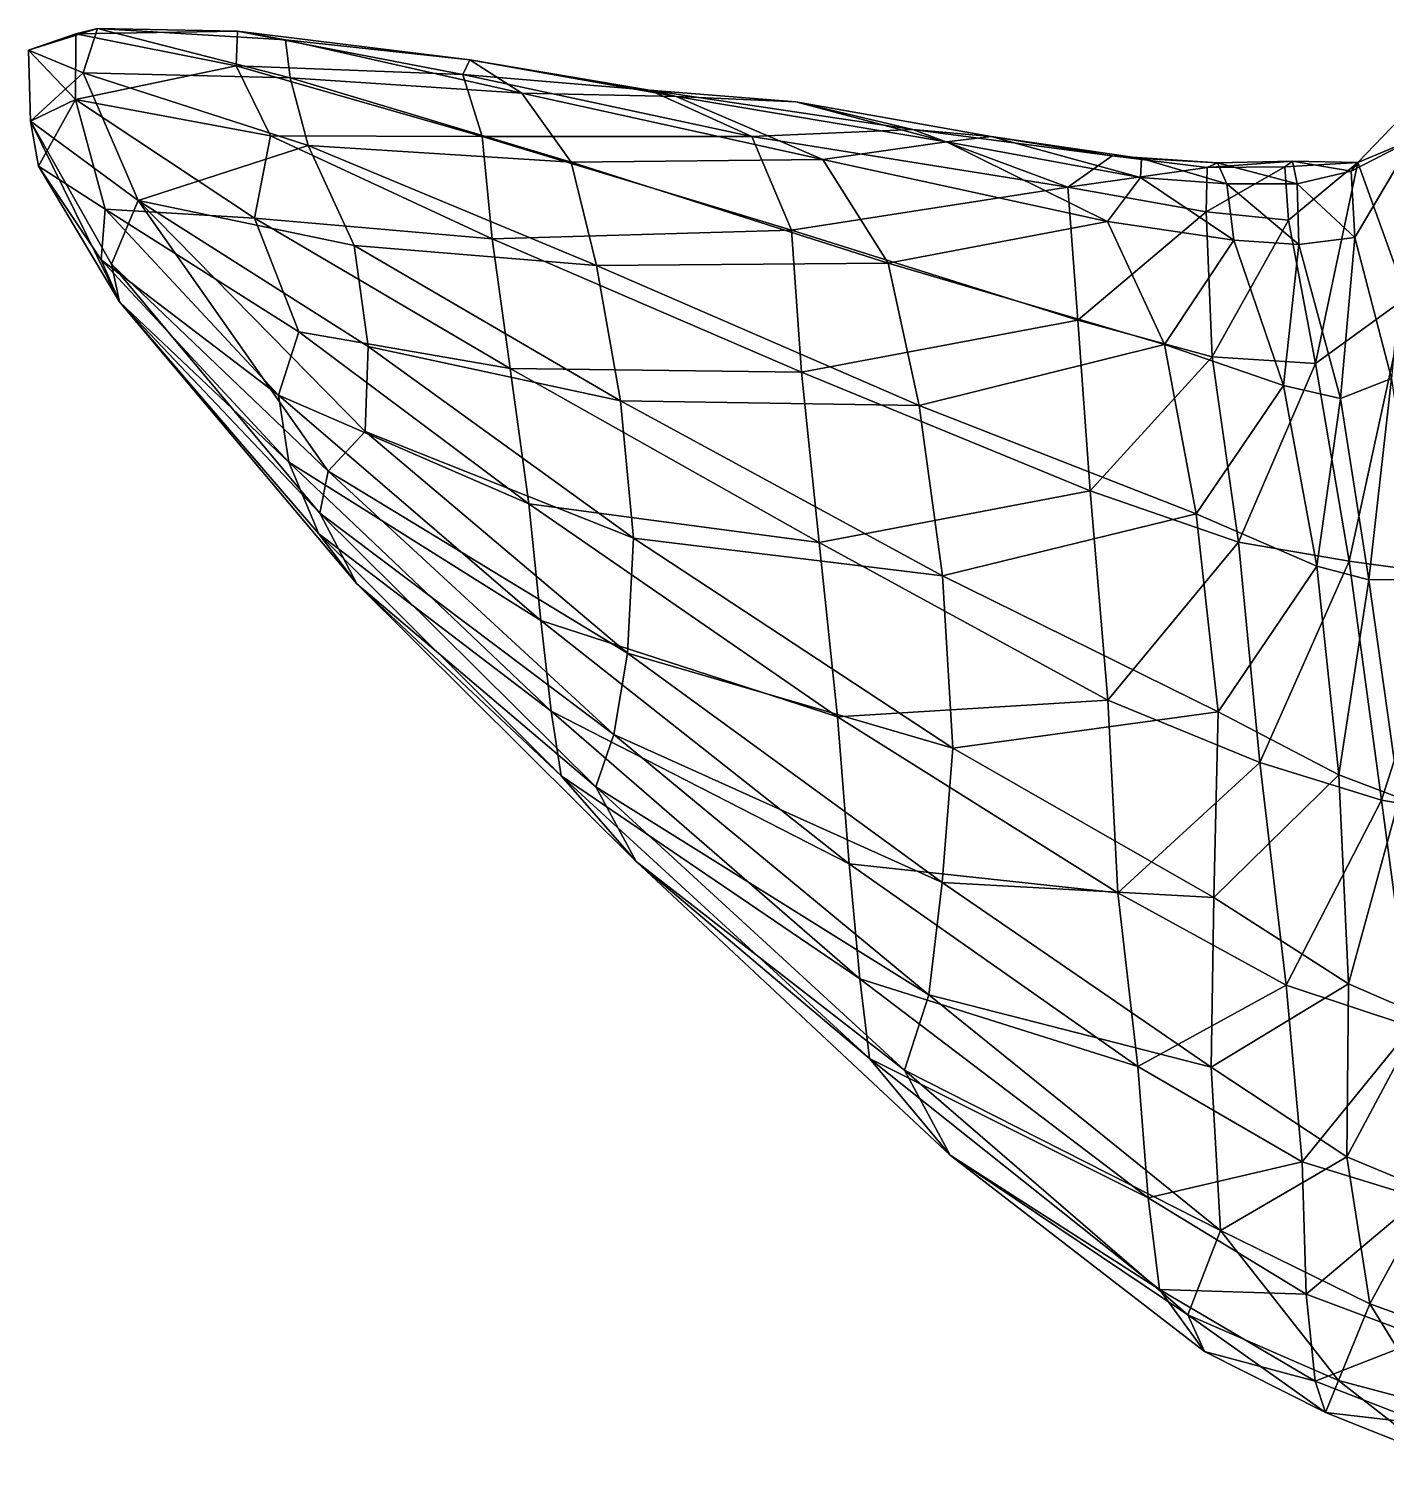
# Model space of a CAD drawing. Extents: x -4.7 to 4.7, y -9.2 to 22.6.
# Drawn here: x -4.704 to -2.808, y -0.583 to 1.41 of the extents above; entities that cross this region are included whole.
import ezdxf

# ---------------------------------------------------------------- set-up
doc = ezdxf.new("R2010")
doc.units = 0
doc.layers.add('BL_WHALE$LWO', color=1, linetype='CONTINUOUS')

msp = doc.modelspace()

# ---------------------------------------------------------------- linework, layer by layer
at = {"layer": 'BL_WHALE$LWO'}
for points in [[(-4.60769, 1.41011, -1.75828), (-4.70376, 1.37971, -1.80565), (-4.63754, 1.40294, -1.73546)], [(-4.70376, 1.37971, -1.80565), (-4.60769, 1.41011, -1.75828), (-4.62773, 1.34831, -1.78872)], [(-4.63838, 1.311, -1.70316), (-4.63754, 1.40294, -1.73546), (-4.70376, 1.37971, -1.80565)], [(-4.63838, 1.311, -1.70316), (-4.41403, 1.35812, -1.51865), (-4.63754, 1.40294, -1.73546)], [(-4.60769, 1.41011, -1.75828), (-4.63754, 1.40294, -1.73546), (-4.41213, 1.40663, -1.5705)], [(-4.41213, 1.40663, -1.5705), (-4.63754, 1.40294, -1.73546), (-4.41403, 1.35812, -1.51865)], [(-4.62773, 1.34831, -1.78872), (-4.60769, 1.41011, -1.75828), (-4.33842, 1.34137, -1.61231)], [(-4.60769, 1.41011, -1.75828), (-4.41213, 1.40663, -1.5705), (-4.34489, 1.39443, -1.58085)], [(-4.60769, 1.41011, -1.75828), (-4.34489, 1.39443, -1.58085), (-4.33842, 1.34137, -1.61231)], [(-4.09731, 1.34604, -1.28588), (-4.41213, 1.40663, -1.5705), (-4.41403, 1.35812, -1.51865)], [(-4.09731, 1.34604, -1.28588), (-4.08743, 1.36659, -1.3493), (-4.41213, 1.40663, -1.5705)], [(-4.34489, 1.39443, -1.58085), (-4.41213, 1.40663, -1.5705), (-4.08743, 1.36659, -1.3493)], [(-4.70113, 1.28065, -1.79869), (-4.63838, 1.311, -1.70316), (-4.70376, 1.37971, -1.80565)], [(-4.70113, 1.28065, -1.79869), (-4.70376, 1.37971, -1.80565), (-4.62773, 1.34831, -1.78872)], [(-4.01483, 1.31988, -1.36359), (-4.34489, 1.39443, -1.58085), (-4.08743, 1.36659, -1.3493)], [(-4.01483, 1.31988, -1.36359), (-4.33842, 1.34137, -1.61231), (-4.34489, 1.39443, -1.58085)], [(-2.84771, 1.2232, -0.352939), (-2.69627, 1.38056, -0.330792), (-2.77072, 1.2554, -0.460133)], [(-2.69627, 1.38056, -0.330792), (-2.84771, 1.2232, -0.352939), (-2.77986, 1.0345, -0.157109)], [(-4.63838, 1.311, -1.70316), (-4.36572, 1.26039, -1.44676), (-4.41403, 1.35812, -1.51865)], [(-4.09731, 1.34604, -1.28588), (-4.41403, 1.35812, -1.51865), (-4.07032, 1.25954, -1.21372)], [(-4.36572, 1.26039, -1.44676), (-4.07032, 1.25954, -1.21372), (-4.41403, 1.35812, -1.51865)], [(-4.09731, 1.34604, -1.28588), (-3.83689, 1.32411, -1.11313), (-4.08743, 1.36659, -1.3493)], [(-4.01483, 1.31988, -1.36359), (-4.08743, 1.36659, -1.3493), (-3.79959, 1.31543, -1.15677)], [(-3.83689, 1.32411, -1.11313), (-3.79959, 1.31543, -1.15677), (-4.08743, 1.36659, -1.3493)], [(-4.70113, 1.28065, -1.79869), (-4.62773, 1.34831, -1.78872), (-4.55056, 1.17016, -1.74882)], [(-4.62773, 1.34831, -1.78872), (-4.31325, 1.24686, -1.61158), (-4.55056, 1.17016, -1.74882)], [(-4.62773, 1.34831, -1.78872), (-4.33842, 1.34137, -1.61231), (-4.31325, 1.24686, -1.61158)], [(-4.01483, 1.31988, -1.36359), (-3.94602, 1.22337, -1.3586), (-4.33842, 1.34137, -1.61231)], [(-4.33842, 1.34137, -1.61231), (-3.94602, 1.22337, -1.3586), (-4.31325, 1.24686, -1.61158)], [(-4.09731, 1.34604, -1.28588), (-3.69391, 1.25936, -0.934258), (-3.83689, 1.32411, -1.11313)], [(-4.09731, 1.34604, -1.28588), (-4.07032, 1.25954, -1.21372), (-3.69391, 1.25936, -0.934258)], [(-4.01483, 1.31988, -1.36359), (-3.79959, 1.31543, -1.15677), (-3.59493, 1.2272, -1.07379)], [(-4.01483, 1.31988, -1.36359), (-3.59493, 1.2272, -1.07379), (-3.94602, 1.22337, -1.3586)], [(-3.63239, 1.30759, -0.980877), (-3.83689, 1.32411, -1.11313), (-3.46885, 1.26934, -0.800799)], [(-3.83689, 1.32411, -1.11313), (-3.69391, 1.25936, -0.934258), (-3.46885, 1.26934, -0.800799)], [(-3.63239, 1.30759, -0.980877), (-3.79959, 1.31543, -1.15677), (-3.83689, 1.32411, -1.11313)], [(-4.70113, 1.28065, -1.79869), (-4.68968, 1.21811, -1.74456), (-4.63838, 1.311, -1.70316)], [(-4.68968, 1.21811, -1.74456), (-4.59657, 1.15793, -1.63705), (-4.63838, 1.311, -1.70316)], [(-4.59657, 1.15793, -1.63705), (-4.38825, 1.14558, -1.44842), (-4.63838, 1.311, -1.70316)], [(-4.36572, 1.26039, -1.44676), (-4.63838, 1.311, -1.70316), (-4.38825, 1.14558, -1.44842)], [(-3.63239, 1.30759, -0.980877), (-3.42187, 1.25189, -0.88426), (-3.79959, 1.31543, -1.15677)], [(-3.59493, 1.2272, -1.07379), (-3.79959, 1.31543, -1.15677), (-3.42187, 1.25189, -0.88426)], [(-3.63239, 1.30759, -0.980877), (-3.46885, 1.26934, -0.800799), (-3.3595, 1.25932, -0.7728)], [(-3.63239, 1.30759, -0.980877), (-3.3595, 1.25932, -0.7728), (-3.42187, 1.25189, -0.88426)], [(-4.70113, 1.28065, -1.79869), (-4.57675, 1.02859, -1.67118), (-4.68968, 1.21811, -1.74456)], [(-4.70113, 1.28065, -1.79869), (-4.58775, 1.08113, -1.73439), (-4.57675, 1.02859, -1.67118)], [(-4.70113, 1.28065, -1.79869), (-4.55056, 1.17016, -1.74882), (-4.58775, 1.08113, -1.73439)], [(-4.05651, 1.11662, -1.17417), (-4.36572, 1.26039, -1.44676), (-4.38825, 1.14558, -1.44842)], [(-4.05651, 1.11662, -1.17417), (-4.07032, 1.25954, -1.21372), (-4.36572, 1.26039, -1.44676)], [(-4.05651, 1.11662, -1.17417), (-3.63833, 1.12842, -0.849999), (-4.07032, 1.25954, -1.21372)], [(-3.69391, 1.25936, -0.934258), (-4.07032, 1.25954, -1.21372), (-3.63833, 1.12842, -0.849999)], [(-3.25287, 1.18866, -0.584365), (-3.46885, 1.26934, -0.800799), (-3.69391, 1.25936, -0.934258)], [(-3.25287, 1.18866, -0.584365), (-3.69391, 1.25936, -0.934258), (-3.63833, 1.12842, -0.849999)], [(-3.25287, 1.18866, -0.584365), (-3.19079, 1.23231, -0.596217), (-3.46885, 1.26934, -0.800799)], [(-3.3595, 1.25932, -0.7728), (-3.46885, 1.26934, -0.800799), (-3.19079, 1.23231, -0.596217)], [(-3.3595, 1.25932, -0.7728), (-3.1511, 1.20234, -0.683969), (-3.42187, 1.25189, -0.88426)], [(-3.14993, 1.2286, -0.623769), (-3.3595, 1.25932, -0.7728), (-3.19079, 1.23231, -0.596217)], [(-3.14993, 1.2286, -0.623769), (-3.1511, 1.20234, -0.683969), (-3.3595, 1.25932, -0.7728)], [(-4.55056, 1.17016, -1.74882), (-4.31325, 1.24686, -1.61158), (-4.24898, 1.10738, -1.58672)], [(-3.91064, 1.07921, -1.36418), (-4.24898, 1.10738, -1.58672), (-4.31325, 1.24686, -1.61158)], [(-3.91064, 1.07921, -1.36418), (-4.31325, 1.24686, -1.61158), (-3.94602, 1.22337, -1.3586)], [(-3.19708, 1.14075, -0.783239), (-3.59493, 1.2272, -1.07379), (-3.42187, 1.25189, -0.88426)], [(-3.19708, 1.14075, -0.783239), (-3.42187, 1.25189, -0.88426), (-3.1511, 1.20234, -0.683969)], [(-2.84771, 1.2232, -0.352939), (-2.77072, 1.2554, -0.460133), (-2.85724, 1.21121, -0.443417)], [(-2.77072, 1.2554, -0.460133), (-2.85198, 1.11848, -0.504201), (-2.85724, 1.21121, -0.443417)], [(-2.77072, 1.2554, -0.460133), (-2.80069, 0.9214, -0.561252), (-2.85198, 1.11848, -0.504201)], [(-4.60234, 1.08732, -1.6509), (-4.68968, 1.21811, -1.74456), (-4.57675, 1.02859, -1.67118)], [(-4.60234, 1.08732, -1.6509), (-4.59657, 1.15793, -1.63705), (-4.68968, 1.21811, -1.74456)], [(-3.94602, 1.22337, -1.3586), (-3.59493, 1.2272, -1.07379), (-3.50328, 1.08262, -1.06043)], [(-3.91064, 1.07921, -1.36418), (-3.94602, 1.22337, -1.3586), (-3.50328, 1.08262, -1.06043)], [(-3.19708, 1.14075, -0.783239), (-3.50328, 1.08262, -1.06043), (-3.59493, 1.2272, -1.07379)], [(-3.25287, 1.18866, -0.584365), (-3.05822, 1.21614, -0.479246), (-3.19079, 1.23231, -0.596217)], [(-3.25287, 1.18866, -0.584365), (-3.05932, 1.15416, -0.426348), (-3.05822, 1.21614, -0.479246)], [(-3.14993, 1.2286, -0.623769), (-3.19079, 1.23231, -0.596217), (-3.04372, 1.22259, -0.529042)], [(-3.04372, 1.22259, -0.529042), (-3.19079, 1.23231, -0.596217), (-3.05822, 1.21614, -0.479246)], [(-3.14993, 1.2286, -0.623769), (-3.03049, 1.19314, -0.581336), (-3.1511, 1.20234, -0.683969)], [(-3.14993, 1.2286, -0.623769), (-3.04372, 1.22259, -0.529042), (-3.03049, 1.19314, -0.581336)], [(-2.94451, 1.14256, -0.339095), (-2.94979, 1.21705, -0.392179), (-3.05932, 1.15416, -0.426348)], [(-3.05932, 1.15416, -0.426348), (-2.94979, 1.21705, -0.392179), (-3.05822, 1.21614, -0.479246)], [(-2.93897, 1.22497, -0.441661), (-3.04372, 1.22259, -0.529042), (-3.05822, 1.21614, -0.479246)], [(-2.93897, 1.22497, -0.441661), (-3.05822, 1.21614, -0.479246), (-2.94979, 1.21705, -0.392179)], [(-2.93897, 1.22497, -0.441661), (-2.93226, 1.19314, -0.498981), (-3.04372, 1.22259, -0.529042)], [(-3.04372, 1.22259, -0.529042), (-2.93226, 1.19314, -0.498981), (-3.03049, 1.19314, -0.581336)], [(-2.93897, 1.22497, -0.441661), (-2.94979, 1.21705, -0.392179), (-2.84771, 1.2232, -0.352939)], [(-2.94451, 1.14256, -0.339095), (-2.84771, 1.2232, -0.352939), (-2.94979, 1.21705, -0.392179)], [(-2.94451, 1.14256, -0.339095), (-2.90669, 0.942494, -0.25259), (-2.84771, 1.2232, -0.352939)], [(-2.93897, 1.22497, -0.441661), (-2.85724, 1.21121, -0.443417), (-2.93226, 1.19314, -0.498981)], [(-2.93897, 1.22497, -0.441661), (-2.84771, 1.2232, -0.352939), (-2.85724, 1.21121, -0.443417)], [(-2.84771, 1.2232, -0.352939), (-2.90669, 0.942494, -0.25259), (-2.77986, 1.0345, -0.157109)], [(-3.19708, 1.14075, -0.783239), (-3.1511, 1.20234, -0.683969), (-3.02108, 1.11487, -0.640416)], [(-3.02108, 1.11487, -0.640416), (-3.1511, 1.20234, -0.683969), (-3.03049, 1.19314, -0.581336)], [(-2.85198, 1.11848, -0.504201), (-2.93226, 1.19314, -0.498981), (-2.85724, 1.21121, -0.443417)], [(-3.25287, 1.18866, -0.584365), (-3.63833, 1.12842, -0.849999), (-3.23852, 1.00297, -0.512886)], [(-3.25287, 1.18866, -0.584365), (-3.23852, 1.00297, -0.512886), (-3.05932, 1.15416, -0.426348)], [(-2.93009, 1.10845, -0.561405), (-3.02108, 1.11487, -0.640416), (-3.03049, 1.19314, -0.581336)], [(-2.93009, 1.10845, -0.561405), (-3.03049, 1.19314, -0.581336), (-2.93226, 1.19314, -0.498981)], [(-2.93009, 1.10845, -0.561405), (-2.93226, 1.19314, -0.498981), (-2.85198, 1.11848, -0.504201)], [(-4.60234, 1.08732, -1.6509), (-4.35455, 0.898293, -1.41523), (-4.59657, 1.15793, -1.63705)], [(-4.32634, 0.986607, -1.38421), (-4.59657, 1.15793, -1.63705), (-4.35455, 0.898293, -1.41523)], [(-4.59657, 1.15793, -1.63705), (-4.32634, 0.986607, -1.38421), (-4.38825, 1.14558, -1.44842)], [(-4.55056, 1.17016, -1.74882), (-4.28559, 0.791939, -1.56174), (-4.58775, 1.08113, -1.73439)], [(-4.55056, 1.17016, -1.74882), (-4.22965, 0.966302, -1.57586), (-4.23392, 0.847754, -1.56096)], [(-4.55056, 1.17016, -1.74882), (-4.23392, 0.847754, -1.56096), (-4.28559, 0.791939, -1.56174)], [(-4.55056, 1.17016, -1.74882), (-4.24898, 1.10738, -1.58672), (-4.22965, 0.966302, -1.57586)], [(-4.05651, 1.11662, -1.17417), (-4.38825, 1.14558, -1.44842), (-4.03143, 0.935402, -1.13835)], [(-4.32634, 0.986607, -1.38421), (-4.03143, 0.935402, -1.13835), (-4.38825, 1.14558, -1.44842)], [(-3.19708, 1.14075, -0.783239), (-3.11765, 0.968871, -0.789277), (-3.50328, 1.08262, -1.06043)], [(-3.05932, 1.15416, -0.426348), (-3.23852, 1.00297, -0.512886), (-3.05103, 0.951685, -0.363101)], [(-3.19708, 1.14075, -0.783239), (-3.02108, 1.11487, -0.640416), (-3.11765, 0.968871, -0.789277)], [(-2.94451, 1.14256, -0.339095), (-3.05932, 1.15416, -0.426348), (-3.05103, 0.951685, -0.363101)], [(-2.94451, 1.14256, -0.339095), (-3.05103, 0.951685, -0.363101), (-2.90669, 0.942494, -0.25259)], [(-4.05651, 1.11662, -1.17417), (-3.62431, 0.930199, -0.812698), (-3.63833, 1.12842, -0.849999)], [(-4.05651, 1.11662, -1.17417), (-4.03143, 0.935402, -1.13835), (-3.62431, 0.930199, -0.812698)], [(-3.62431, 0.930199, -0.812698), (-3.23852, 1.00297, -0.512886), (-3.63833, 1.12842, -0.849999)], [(-2.93009, 1.10845, -0.561405), (-2.85198, 1.11848, -0.504201), (-2.87183, 0.893633, -0.608707)], [(-2.87183, 0.893633, -0.608707), (-2.85198, 1.11848, -0.504201), (-2.80069, 0.9214, -0.561252)], [(-3.91064, 1.07921, -1.36418), (-3.87738, 0.89055, -1.36241), (-4.24898, 1.10738, -1.58672)], [(-4.24898, 1.10738, -1.58672), (-3.87738, 0.89055, -1.36241), (-4.22965, 0.966302, -1.57586)], [(-3.11765, 0.968871, -0.789277), (-3.02108, 1.11487, -0.640416), (-2.95174, 0.911971, -0.668609)], [(-2.93009, 1.10845, -0.561405), (-2.95174, 0.911971, -0.668609), (-3.02108, 1.11487, -0.640416)], [(-2.93009, 1.10845, -0.561405), (-2.87183, 0.893633, -0.608707), (-2.95174, 0.911971, -0.668609)], [(-4.60234, 1.08732, -1.6509), (-4.34033, 0.804553, -1.42166), (-4.35455, 0.898293, -1.41523)], [(-4.60234, 1.08732, -1.6509), (-4.57675, 1.02859, -1.67118), (-4.34033, 0.804553, -1.42166)], [(-4.57675, 1.02859, -1.67118), (-4.58775, 1.08113, -1.73439), (-4.29685, 0.73344, -1.52698)], [(-4.58775, 1.08113, -1.73439), (-4.28559, 0.791939, -1.56174), (-4.29685, 0.73344, -1.52698)], [(-3.91064, 1.07921, -1.36418), (-3.50328, 1.08262, -1.06043), (-3.46004, 0.883802, -1.08048)], [(-3.91064, 1.07921, -1.36418), (-3.46004, 0.883802, -1.08048), (-3.87738, 0.89055, -1.36241)], [(-3.50328, 1.08262, -1.06043), (-3.11765, 0.968871, -0.789277), (-3.46004, 0.883802, -1.08048)], [(-4.57675, 1.02859, -1.67118), (-4.24557, 0.634848, -1.43333), (-4.29847, 0.704879, -1.41779)], [(-4.34033, 0.804553, -1.42166), (-4.57675, 1.02859, -1.67118), (-4.29847, 0.704879, -1.41779)], [(-4.57675, 1.02859, -1.67118), (-4.29685, 0.73344, -1.52698), (-4.24557, 0.634848, -1.43333)], [(-2.85982, 0.666498, -0.1858), (-2.77986, 1.0345, -0.157109), (-2.90669, 0.942494, -0.25259)], [(-2.85982, 0.666498, -0.1858), (-2.7135, 0.64663, -0.048587), (-2.77986, 1.0345, -0.157109)], [(-3.22142, 0.764688, -0.481045), (-3.23852, 1.00297, -0.512886), (-3.62431, 0.930199, -0.812698)], [(-3.22142, 0.764688, -0.481045), (-3.05103, 0.951685, -0.363101), (-3.23852, 1.00297, -0.512886)], [(-4.00514, 0.746469, -1.1163), (-4.32634, 0.986607, -1.38421), (-4.35455, 0.898293, -1.41523)], [(-4.00514, 0.746469, -1.1163), (-4.03143, 0.935402, -1.13835), (-4.32634, 0.986607, -1.38421)], [(-3.8591, 0.698592, -1.34738), (-4.23392, 0.847754, -1.56096), (-4.22965, 0.966302, -1.57586)], [(-3.8591, 0.698592, -1.34738), (-4.22965, 0.966302, -1.57586), (-3.87738, 0.89055, -1.36241)], [(-3.07355, 0.732618, -0.816242), (-3.46004, 0.883802, -1.08048), (-3.11765, 0.968871, -0.789277)], [(-3.07355, 0.732618, -0.816242), (-3.11765, 0.968871, -0.789277), (-2.95174, 0.911971, -0.668609)], [(-3.22142, 0.764688, -0.481045), (-3.01427, 0.693124, -0.314222), (-3.05103, 0.951685, -0.363101)], [(-3.01427, 0.693124, -0.314222), (-2.90669, 0.942494, -0.25259), (-3.05103, 0.951685, -0.363101)], [(-2.85982, 0.666498, -0.1858), (-2.90669, 0.942494, -0.25259), (-3.01427, 0.693124, -0.314222)], [(-4.00514, 0.746469, -1.1163), (-3.59978, 0.692732, -0.785788), (-4.03143, 0.935402, -1.13835)], [(-3.62431, 0.930199, -0.812698), (-4.03143, 0.935402, -1.13835), (-3.59978, 0.692732, -0.785788)], [(-3.22142, 0.764688, -0.481045), (-3.62431, 0.930199, -0.812698), (-3.59978, 0.692732, -0.785788)], [(-2.83215, 0.64031, -0.643619), (-2.87183, 0.893633, -0.608707), (-2.80069, 0.9214, -0.561252)], [(-2.83215, 0.64031, -0.643619), (-2.80069, 0.9214, -0.561252), (-2.76016, 0.640837, -0.596452)], [(-4.00514, 0.746469, -1.1163), (-4.35455, 0.898293, -1.41523), (-3.98848, 0.583525, -1.11684)], [(-4.35455, 0.898293, -1.41523), (-4.34033, 0.804553, -1.42166), (-3.98848, 0.583525, -1.11684)], [(-3.07355, 0.732618, -0.816242), (-2.95174, 0.911971, -0.668609), (-2.90482, 0.659675, -0.698354)], [(-2.95174, 0.911971, -0.668609), (-2.87183, 0.893633, -0.608707), (-2.90482, 0.659675, -0.698354)], [(-3.8591, 0.698592, -1.34738), (-3.87738, 0.89055, -1.36241), (-3.42769, 0.646174, -1.08493)], [(-3.87738, 0.89055, -1.36241), (-3.46004, 0.883802, -1.08048), (-3.42769, 0.646174, -1.08493)], [(-3.07355, 0.732618, -0.816242), (-3.42769, 0.646174, -1.08493), (-3.46004, 0.883802, -1.08048)], [(-2.83215, 0.64031, -0.643619), (-2.90482, 0.659675, -0.698354), (-2.87183, 0.893633, -0.608707)], [(-4.23392, 0.847754, -1.56096), (-3.86731, 0.53813, -1.32296), (-4.28559, 0.791939, -1.56174)], [(-3.8591, 0.698592, -1.34738), (-3.86731, 0.53813, -1.32296), (-4.23392, 0.847754, -1.56096)], [(-3.97416, 0.456876, -1.13164), (-3.98848, 0.583525, -1.11684), (-4.34033, 0.804553, -1.42166)], [(-3.97416, 0.456876, -1.13164), (-4.34033, 0.804553, -1.42166), (-4.29847, 0.704879, -1.41779)], [(-3.88648, 0.424637, -1.29223), (-4.29685, 0.73344, -1.52698), (-4.28559, 0.791939, -1.56174)], [(-3.88648, 0.424637, -1.29223), (-4.28559, 0.791939, -1.56174), (-3.86731, 0.53813, -1.32296)], [(-3.22142, 0.764688, -0.481045), (-3.59978, 0.692732, -0.785788), (-3.19689, 0.472449, -0.460205)], [(-3.22142, 0.764688, -0.481045), (-3.19689, 0.472449, -0.460205), (-3.01427, 0.693124, -0.314222)], [(-4.00514, 0.746469, -1.1163), (-3.98848, 0.583525, -1.11684), (-3.57433, 0.448956, -0.773081)], [(-4.00514, 0.746469, -1.1163), (-3.57433, 0.448956, -0.773081), (-3.59978, 0.692732, -0.785788)], [(-3.88648, 0.424637, -1.29223), (-3.91167, 0.351525, -1.2548), (-4.29685, 0.73344, -1.52698)], [(-4.29685, 0.73344, -1.52698), (-3.91167, 0.351525, -1.2548), (-4.24557, 0.634848, -1.43333)], [(-3.07355, 0.732618, -0.816242), (-3.04287, 0.456032, -0.827197), (-3.42769, 0.646174, -1.08493)], [(-3.07355, 0.732618, -0.816242), (-2.90482, 0.659675, -0.698354), (-3.04287, 0.456032, -0.827197)], [(-3.97416, 0.456876, -1.13164), (-4.29847, 0.704879, -1.41779), (-3.96029, 0.366622, -1.16548)], [(-4.24557, 0.634848, -1.43333), (-3.96029, 0.366622, -1.16548), (-4.29847, 0.704879, -1.41779)], [(-3.8591, 0.698592, -1.34738), (-3.41313, 0.405296, -1.0688), (-3.86731, 0.53813, -1.32296)], [(-3.8591, 0.698592, -1.34738), (-3.42769, 0.646174, -1.08493), (-3.41313, 0.405296, -1.0688)], [(-3.57433, 0.448956, -0.773081), (-3.19689, 0.472449, -0.460205), (-3.59978, 0.692732, -0.785788)], [(-3.01427, 0.693124, -0.314222), (-3.19689, 0.472449, -0.460205), (-2.98474, 0.385253, -0.291585)], [(-2.85982, 0.666498, -0.1858), (-3.01427, 0.693124, -0.314222), (-2.98474, 0.385253, -0.291585)], [(-3.04287, 0.456032, -0.827197), (-2.90482, 0.659675, -0.698354), (-2.87422, 0.368324, -0.71022)], [(-2.85982, 0.666498, -0.1858), (-2.98474, 0.385253, -0.291585), (-2.81487, 0.332643, -0.151387)], [(-2.83215, 0.64031, -0.643619), (-2.87422, 0.368324, -0.71022), (-2.90482, 0.659675, -0.698354)], [(-2.85982, 0.666498, -0.1858), (-2.81487, 0.332643, -0.151387), (-2.7135, 0.64663, -0.048587)], [(-3.42769, 0.646174, -1.08493), (-3.04287, 0.456032, -0.827197), (-3.41313, 0.405296, -1.0688)], [(-2.83215, 0.64031, -0.643619), (-2.78959, 0.336, -0.649964), (-2.87422, 0.368324, -0.71022)], [(-2.83215, 0.64031, -0.643619), (-2.76016, 0.640837, -0.596452), (-2.78959, 0.336, -0.649964)], [(-2.7135, 0.64663, -0.048587), (-2.81487, 0.332643, -0.151387), (-2.66222, 0.30709, -0.010093)], [(-3.85559, 0.247022, -1.1491), (-3.96029, 0.366622, -1.16548), (-4.24557, 0.634848, -1.43333)], [(-3.85559, 0.247022, -1.1491), (-4.24557, 0.634848, -1.43333), (-3.91167, 0.351525, -1.2548)], [(-3.97416, 0.456876, -1.13164), (-3.55798, 0.243787, -0.783709), (-3.98848, 0.583525, -1.11684)], [(-3.57433, 0.448956, -0.773081), (-3.98848, 0.583525, -1.11684), (-3.55798, 0.243787, -0.783709)], [(-3.88648, 0.424637, -1.29223), (-3.86731, 0.53813, -1.32296), (-3.42814, 0.217676, -1.03758)], [(-3.86731, 0.53813, -1.32296), (-3.41313, 0.405296, -1.0688), (-3.42814, 0.217676, -1.03758)], [(-3.18287, 0.203546, -0.46596), (-3.19689, 0.472449, -0.460205), (-3.57433, 0.448956, -0.773081)], [(-3.18287, 0.203546, -0.46596), (-2.98474, 0.385253, -0.291585), (-3.19689, 0.472449, -0.460205)], [(-3.97416, 0.456876, -1.13164), (-3.54306, 0.083452, -0.805929), (-3.55798, 0.243787, -0.783709)], [(-3.97416, 0.456876, -1.13164), (-3.96029, 0.366622, -1.16548), (-3.54306, 0.083452, -0.805929)], [(-3.18287, 0.203546, -0.46596), (-3.57433, 0.448956, -0.773081), (-3.55798, 0.243787, -0.783709)], [(-3.04892, 0.196732, -0.82308), (-3.41313, 0.405296, -1.0688), (-3.04287, 0.456032, -0.827197)], [(-3.04892, 0.196732, -0.82308), (-3.04287, 0.456032, -0.827197), (-2.87422, 0.368324, -0.71022)], [(-3.88648, 0.424637, -1.29223), (-3.44692, 0.061105, -0.994469), (-3.91167, 0.351525, -1.2548)], [(-3.88648, 0.424637, -1.29223), (-3.42814, 0.217676, -1.03758), (-3.44692, 0.061105, -0.994469)], [(-3.04892, 0.196732, -0.82308), (-3.42814, 0.217676, -1.03758), (-3.41313, 0.405296, -1.0688)], [(-3.18287, 0.203546, -0.46596), (-2.94793, 0.074371, -0.282114), (-2.98474, 0.385253, -0.291585)], [(-2.94793, 0.074371, -0.282114), (-2.81487, 0.332643, -0.151387), (-2.98474, 0.385253, -0.291585)], [(-3.85559, 0.247022, -1.1491), (-3.5297, -0.027846, -0.846004), (-3.96029, 0.366622, -1.16548)], [(-3.54306, 0.083452, -0.805929), (-3.96029, 0.366622, -1.16548), (-3.5297, -0.027846, -0.846004)], [(-3.04892, 0.196732, -0.82308), (-2.87422, 0.368324, -0.71022), (-2.86096, 0.076416, -0.698646)], [(-2.87422, 0.368324, -0.71022), (-2.78959, 0.336, -0.649964), (-2.86096, 0.076416, -0.698646)], [(-3.85559, 0.247022, -1.1491), (-3.91167, 0.351525, -1.2548), (-3.48057, -0.044297, -0.947049)], [(-3.91167, 0.351525, -1.2548), (-3.44692, 0.061105, -0.994469), (-3.48057, -0.044297, -0.947049)], [(-2.77223, 0.016258, -0.138387), (-2.81487, 0.332643, -0.151387), (-2.94793, 0.074371, -0.282114)], [(-2.75807, 0.03176, -0.623139), (-2.86096, 0.076416, -0.698646), (-2.78959, 0.336, -0.649964)], [(-2.77223, 0.016258, -0.138387), (-2.66222, 0.30709, -0.010093), (-2.81487, 0.332643, -0.151387)], [(-3.85559, 0.247022, -1.1491), (-3.41689, -0.162781, -0.827032), (-3.5297, -0.027846, -0.846004)], [(-3.85559, 0.247022, -1.1491), (-3.48057, -0.044297, -0.947049), (-3.41689, -0.162781, -0.827032)], [(-3.18287, 0.203546, -0.46596), (-3.55798, 0.243787, -0.783709), (-3.15509, -0.039019, -0.470966)], [(-3.55798, 0.243787, -0.783709), (-3.54306, 0.083452, -0.805929), (-3.15509, -0.039019, -0.470966)], [(-3.42814, 0.217676, -1.03758), (-3.05254, -0.039775, -0.787165), (-3.44692, 0.061105, -0.994469)], [(-3.04892, 0.196732, -0.82308), (-3.05254, -0.039775, -0.787165), (-3.42814, 0.217676, -1.03758)], [(-3.18287, 0.203546, -0.46596), (-3.15509, -0.039019, -0.470966), (-2.94793, 0.074371, -0.282114)], [(-3.04892, 0.196732, -0.82308), (-2.86096, 0.076416, -0.698646), (-3.05254, -0.039775, -0.787165)], [(-3.14047, -0.222545, -0.498712), (-3.15509, -0.039019, -0.470966), (-3.54306, 0.083452, -0.805929)], [(-3.14047, -0.222545, -0.498712), (-3.54306, 0.083452, -0.805929), (-3.5297, -0.027846, -0.846004)], [(-3.03932, -0.268007, -0.700936), (-3.48057, -0.044297, -0.947049), (-3.44692, 0.061105, -0.994469)], [(-3.03932, -0.268007, -0.700936), (-3.44692, 0.061105, -0.994469), (-3.05254, -0.039775, -0.787165)], [(-2.94793, 0.074371, -0.282114), (-3.15509, -0.039019, -0.470966), (-2.92537, -0.17204, -0.292801)], [(-3.05254, -0.039775, -0.787165), (-2.86096, 0.076416, -0.698646), (-2.86312, -0.165217, -0.657775)], [(-2.77223, 0.016258, -0.138387), (-2.94793, 0.074371, -0.282114), (-2.92537, -0.17204, -0.292801)], [(-2.75807, 0.03176, -0.623139), (-2.86312, -0.165217, -0.657775), (-2.86096, 0.076416, -0.698646)], [(-2.75807, 0.03176, -0.623139), (-2.74566, -0.214183, -0.566911), (-2.86312, -0.165217, -0.657775)], [(-2.77223, 0.016258, -0.138387), (-2.92537, -0.17204, -0.292801), (-2.76056, -0.222751, -0.154925)], [(-3.14047, -0.222545, -0.498712), (-3.5297, -0.027846, -0.846004), (-3.12444, -0.35017, -0.537944)], [(-3.5297, -0.027846, -0.846004), (-3.41689, -0.162781, -0.827032), (-3.12444, -0.35017, -0.537944)], [(-3.14047, -0.222545, -0.498712), (-2.92537, -0.17204, -0.292801), (-3.15509, -0.039019, -0.470966)], [(-3.03932, -0.268007, -0.700936), (-3.05254, -0.039775, -0.787165), (-2.86312, -0.165217, -0.657775)], [(-3.03932, -0.268007, -0.700936), (-3.08522, -0.38578, -0.641391), (-3.48057, -0.044297, -0.947049)], [(-3.48057, -0.044297, -0.947049), (-3.08522, -0.38578, -0.641391), (-3.41689, -0.162781, -0.827032)], [(-3.06173, -0.437043, -0.549292), (-3.12444, -0.35017, -0.537944), (-3.41689, -0.162781, -0.827032)], [(-3.06173, -0.437043, -0.549292), (-3.41689, -0.162781, -0.827032), (-3.08522, -0.38578, -0.641391)], [(-3.14047, -0.222545, -0.498712), (-2.92002, -0.35708, -0.328492), (-2.92537, -0.17204, -0.292801)], [(-3.03932, -0.268007, -0.700936), (-2.86312, -0.165217, -0.657775), (-2.83077, -0.370577, -0.554223)], [(-2.92002, -0.35708, -0.328492), (-2.76056, -0.222751, -0.154925), (-2.92537, -0.17204, -0.292801)], [(-2.74566, -0.214183, -0.566911), (-2.83077, -0.370577, -0.554223), (-2.86312, -0.165217, -0.657775)], [(-2.73152, -0.406414, -0.483209), (-2.83077, -0.370577, -0.554223), (-2.74566, -0.214183, -0.566911)], [(-3.14047, -0.222545, -0.498712), (-3.12444, -0.35017, -0.537944), (-2.92002, -0.35708, -0.328492)], [(-2.75485, -0.418576, -0.193579), (-2.76056, -0.222751, -0.154925), (-2.92002, -0.35708, -0.328492)], [(-3.03932, -0.268007, -0.700936), (-2.87453, -0.477265, -0.504844), (-3.08522, -0.38578, -0.641391)], [(-3.03932, -0.268007, -0.700936), (-2.83077, -0.370577, -0.554223), (-2.87453, -0.477265, -0.504844)], [(-3.06173, -0.437043, -0.549292), (-2.90732, -0.478265, -0.374259), (-3.12444, -0.35017, -0.537944)], [(-2.92002, -0.35708, -0.328492), (-3.12444, -0.35017, -0.537944), (-2.90732, -0.478265, -0.374259)], [(-2.75485, -0.418576, -0.193579), (-2.92002, -0.35708, -0.328492), (-2.90732, -0.478265, -0.374259)], [(-2.87453, -0.477265, -0.504844), (-2.83077, -0.370577, -0.554223), (-2.74363, -0.512465, -0.419341)], [(-2.73152, -0.406414, -0.483209), (-2.74363, -0.512465, -0.419341), (-2.83077, -0.370577, -0.554223)], [(-3.06173, -0.437043, -0.549292), (-3.08522, -0.38578, -0.641391), (-2.8931, -0.522181, -0.436085)], [(-2.8931, -0.522181, -0.436085), (-3.08522, -0.38578, -0.641391), (-2.87453, -0.477265, -0.504844)], [(-2.75485, -0.418576, -0.193579), (-2.90732, -0.478265, -0.374259), (-2.75287, -0.53838, -0.24807)], [(-3.06173, -0.437043, -0.549292), (-2.8931, -0.522181, -0.436085), (-2.90732, -0.478265, -0.374259)], [(-2.8931, -0.522181, -0.436085), (-2.75287, -0.53838, -0.24807), (-2.90732, -0.478265, -0.374259)], [(-2.73874, -0.583446, -0.320638), (-2.8931, -0.522181, -0.436085), (-2.87453, -0.477265, -0.504844)], [(-2.73874, -0.583446, -0.320638), (-2.87453, -0.477265, -0.504844), (-2.74363, -0.512465, -0.419341)], [(-2.73874, -0.583446, -0.320638), (-2.75287, -0.53838, -0.24807), (-2.8931, -0.522181, -0.436085)]]:
    msp.add_3dface(points, dxfattribs=at)

doc.saveas('drawing.dxf')
